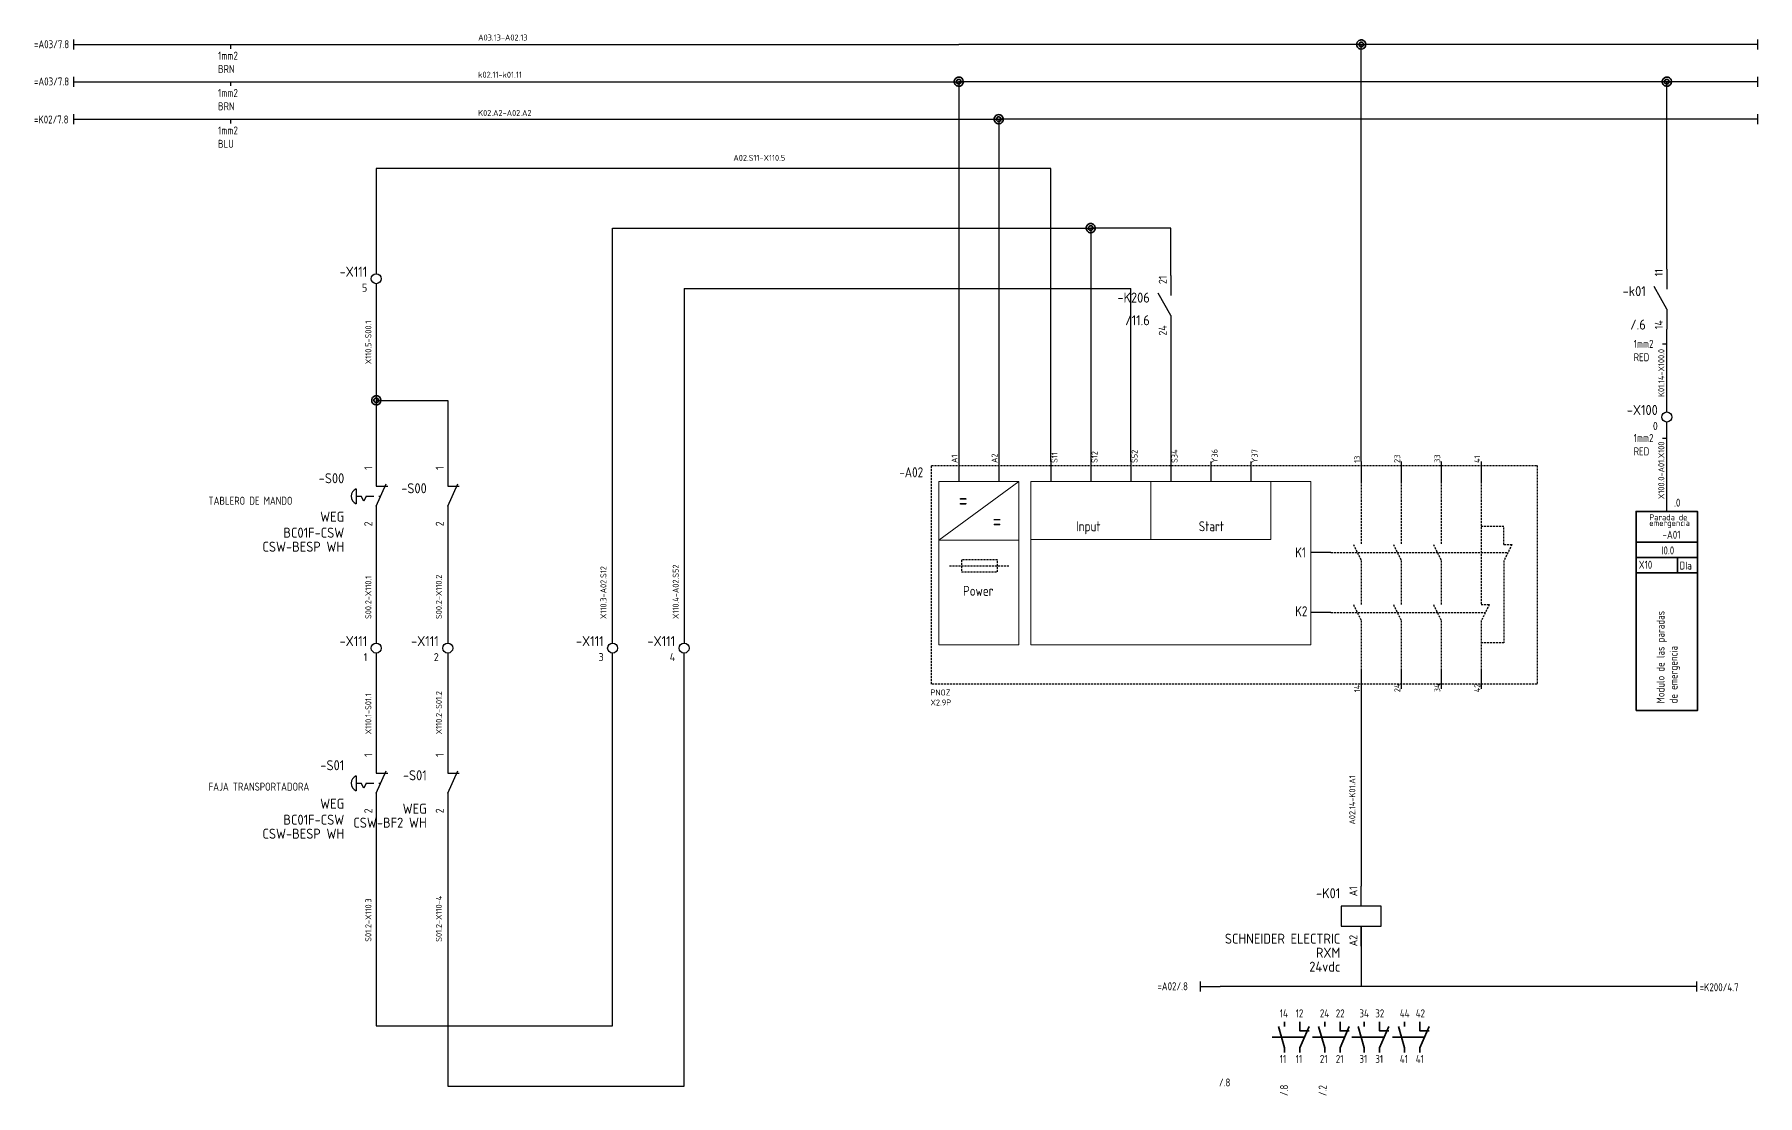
# Model space of a CAD drawing. Header units: millimetres. Extents: x 51 to 2493, y -624 to 390.
# Drawn here: x 1047.8 to 1478.5, y -239.2 to 25.8 of the extents above; entities that cross this region are included whole.
import ezdxf
from ezdxf.enums import TextEntityAlignment as Align

# ---------------------------------------------------------------- set-up
doc = ezdxf.new("R2010")
doc.units = ezdxf.units.MM
doc.header["$MEASUREMENT"] = 0
doc.linetypes.add('DASHED', pattern=[0.75, 0.5, -0.25])
for name, color, linetype in [('0V', 160, 'Continuous'), ('24V', 20, 'Continuous'), ('DESC', 150, 'Continuous'), ('DESCCHILD', 20, 'Continuous'), ('PDF_Geometría', 7, 'Continuous'), ('TAGS', 150, 'Continuous'), ('TERMS', 123, 'Continuous'), ('WIRENO', 10, 'Continuous'), ('WIREREF', 50, 'Continuous'), ('XREF', 7, 'Continuous')]:
    doc.layers.add(name, color=color, linetype=linetype)
for name, color, linetype, lineweight in [('76_GS_AP', 7, 'Continuous', 25), ('cajetines', 132, 'DASHED', 30), ('FORMATO', 7, 'Continuous', 5), ('nombre tags', 200, 'Continuous', 0), ('SYMS', 7, 'Continuous', 30)]:
    doc.layers.add(name, color=color, linetype=linetype, lineweight=lineweight)
doc.styles.add('WD_IEC', font='ISOCP2.shx', dxfattribs={"width": 0.9, "height": 4})

# ---------------------------------------------------------------- blocks, each defined once
blk = doc.blocks.new('REFERENCIA_ENTRADA_HORIZONTAL')
at = {"layer": 'SYMS'}
for p, q in [((-5, 1.25), (-5, -1.25)), ((-5, 0), (0, 0))]:
    blk.add_line(p, q, dxfattribs=at)
at = {"layer": 'TAGS', "style": 'WD_IEC', "width": 0.9, "flags": 8}
blk.add_attdef('TAG', text='', height=1, dxfattribs=at).set_placement((-15.18, -2.12), align=Align.RIGHT)
blk = doc.blocks.new('VCR1')
for p, q in [((0, 2.5), (0, 7.5)), ((0, -2.5), (0, -7.5))]:
    blk.add_line(p, q)
blk.add_lwpolyline([(-5, 2.5), (-5, -2.5), (5, -2.5), (5, 2.5)], close=True)
at = {"style": 'WD_IEC'}
for tag, p in [('INST', (-5.25, 11.5)), ('LOC', (-5.25, 8)), ('TAG1', (-5.25, 4.5)), ('DESC2', (-5.25, -10.35)), ('DESC1', (-5.25, -6.85)), ('DESC3', (-5.25, -13.85))]:
    blk.add_attdef(tag, text='', height=2.5, dxfattribs=at).set_placement(p, align=Align.RIGHT)
blk.add_attdef('TERM01', text='', height=2, rotation=90, dxfattribs=at).set_placement((-1, 7.5), align=Align.RIGHT)
at = {"style": 'WD_IEC', "flags": 1}
for tag, p, height in [('X2TERM01', (0, 7.5), 0.32), ('X4LINK', (-5, 0), 0.32), ('X1LINK', (5, 0), 0.32), ('ASSYCODE', (1, -4), 1), ('X8TERM02', (0, -7.5), 0.32), ('FAMILY', (1, -5.5), 1), ('CATDESC', (1, -7), 1)]:
    blk.add_attdef(tag, p, '', height=height, dxfattribs=at)
at = {"style": 'WD_IEC', "flags": 9}
for tag, p in [('MFG', (-6, 1)), ('CAT', (-6, -1.5))]:
    blk.add_attdef(tag, text='', height=1.5, dxfattribs=at).set_placement(p, align=Align.RIGHT)
at = {"style": 'WD_IEC'}
blk.add_attdef('TERM02', (-1, -7.5), '', height=2, rotation=90, dxfattribs=at)
at = {"lineweight": 9, "style": 'WD_IEC'}
for tag, p in [('NO', (-5.5, -16.5)), ('NC', (-5.5, -20))]:
    blk.add_attdef(tag, text='', height=2.5, dxfattribs=at).set_placement(p, align=Align.TOP_RIGHT)
for tag, p in [('XREFNO', (-4, -16.5)), ('XREFNC', (-4, -20))]:
    blk.add_attdef(tag, text='', height=2.5, dxfattribs=at).set_placement(p, align=Align.TOP_LEFT)
blk = doc.blocks.new('empalme')
at = {"layer": 'PDF_Geometría', "color": 40, "lineweight": 35, "true_color": 0xffcf00}
for points in [[(145.66, 151.93), (144.51, 151.93)], [(145.1, 151.93), (144.51, 151.93)]]:
    blk.add_lwpolyline(points, close=True, dxfattribs=at)
for points in [[(143.39, 152.17), (143.39, 152.17), (143.34, 151.93), (143.39, 151.7)], [(143.58, 152.61), (143.58, 152.61), (143.44, 152.41), (143.39, 152.17)], [(143.39, 151.7), (143.39, 151.7), (143.44, 151.46), (143.58, 151.26)], [(143.94, 152.93), (143.94, 152.93), (143.73, 152.81), (143.58, 152.61)], [(143.58, 151.26), (143.58, 151.26), (143.73, 151.06), (143.94, 150.94)], [(143.94, 152.06), (143.94, 152.06), (143.92, 151.93), (143.94, 151.81)], [(144.39, 153.08), (144.39, 153.08), (144.15, 153.05), (143.94, 152.93)], [(144.04, 152.28), (144.04, 152.28), (143.97, 152.18), (143.94, 152.06)], [(143.94, 151.81), (143.94, 151.81), (143.97, 151.69), (144.04, 151.59)], [(143.94, 150.94), (143.94, 150.94), (144.15, 150.82), (144.39, 150.79)], [(144.22, 152.44), (144.22, 152.44), (144.12, 152.38), (144.04, 152.28)], [(144.04, 151.59), (144.04, 151.59), (144.12, 151.49), (144.22, 151.43)], [(144.45, 152.51), (144.45, 152.51), (144.33, 152.5), (144.22, 152.44)], [(144.22, 151.43), (144.22, 151.43), (144.33, 151.37), (144.45, 151.36)], [(144.87, 153.03), (144.87, 153.03), (144.64, 153.1), (144.39, 153.08)], [(144.39, 150.79), (144.39, 150.79), (144.64, 150.77), (144.87, 150.84)], [(144.69, 152.49), (144.69, 152.49), (144.58, 152.53), (144.45, 152.51)], [(144.45, 151.36), (144.45, 151.36), (144.58, 151.34), (144.69, 151.38)], [(144.9, 152.37), (144.9, 152.37), (144.81, 152.45), (144.69, 152.49)], [(144.69, 151.38), (144.69, 151.38), (144.81, 151.42), (144.9, 151.5)], [(145.28, 152.79), (145.28, 152.79), (145.1, 152.95), (144.87, 153.03)], [(144.87, 150.84), (144.87, 150.84), (145.1, 150.92), (145.28, 151.08)], [(145.05, 152.17), (145.05, 152.17), (144.99, 152.28), (144.9, 152.37)], [(144.9, 151.5), (144.9, 151.5), (144.99, 151.58), (145.05, 151.7)], [(145.1, 151.93), (145.1, 151.93), (145.1, 152.06), (145.05, 152.17)], [(145.05, 151.7), (145.05, 151.7), (145.1, 151.81), (145.1, 151.93)], [(145.56, 152.4), (145.56, 152.4), (145.46, 152.62), (145.28, 152.79)], [(145.28, 151.08), (145.28, 151.08), (145.46, 151.24), (145.56, 151.47)], [(145.66, 151.93), (145.66, 151.93), (145.66, 152.18), (145.56, 152.4)], [(145.56, 151.47), (145.56, 151.47), (145.66, 151.69), (145.66, 151.93)]]:
    blk.add_open_spline(points, degree=3, dxfattribs=at)
blk = doc.blocks.new('empalme_')
at = {"layer": '0V'}
blk.add_blockref('empalme', (-144.51, -151.93), dxfattribs=at)
blk = doc.blocks.new('VT0002')
blk.add_circle((0, 0), 1.25)
at = {"style": 'WD_IEC'}
for tag, p in [('INST', (-2.25, 6.5)), ('LOC', (-2.25, 3.5)), ('DESC1', (-2.25, -6.25)), ('DESC2', (-2.25, -9.25)), ('DESC3', (-2.25, -12.25))]:
    blk.add_attdef(tag, text='', height=2.5, dxfattribs=at).set_placement(p, align=Align.RIGHT)
at = {"style": 'WD_IEC', "flags": 1}
for tag, p, height in [('ASSYCODE', (2.75, 10.75), 1), ('CATDESC', (2.75, 9.25), 1), ('MFG', (2.75, 7.25), 1.5), ('CAT', (2.75, 4.75), 1.5), ('X4PIN01', (-1.25, 1), 0.25), ('X4TERM01', (-1.25, 0), 0.25), ('X4TERMDESC01', (-1.25, 0.5), 0.4), ('STRIPSEQ', (0, 0), 0.025), ('X2PIN01', (0, 2.25), 0.25), ('X2TERM01', (0, 1.25), 0.25), ('X8PIN01', (0, -0.25), 0.25), ('X2TERMDESC01', (0, 1.75), 0.4), ('X1PIN01', (1.25, 1), 0.25), ('X1TERM01', (1.25, 0), 0.25), ('X1TERMDESC01', (1.25, 0.5), 0.4), ('LINKTERM', (0, -0.04), 0.025), ('X8TERM01', (0, -1.25), 0.25), ('X8TERMDESC01', (0, -0.75), 0.4)]:
    blk.add_attdef(tag, p, '', height=height, dxfattribs=at)
at = {"style": 'WD_IEC', "flags": 8}
for tag, height, p in [('TAGSTRIP', 2.5, (-2.25, 0.5)), ('TERM01', 2, (-2.25, -3.25))]:
    blk.add_attdef(tag, text='', height=height, dxfattribs=at).set_placement(p, align=Align.RIGHT)
blk = doc.blocks.new('VPB12ML')
for p, q in [((0, 7.5), (0, 2.5)), ((-5, 1.875), (-5, -1.875)), ((-5, 0), (-3.75, 0)), ((-3.125, -1.25), (-3.75, 0)), ((-2.5, 0), (-3.125, -1.25)), ((-2.5, 0), (-0.625, 0)), ((0, -2.5), (2.5, 3.125)), ((0, 2.5), (2.8678, 2.5)), ((0.625, 0), (1.11111, 0)), ((0, -2.5), (0, -7.5))]:
    blk.add_line(p, q)
blk.add_arc((-4.21875, 0), 2.03125, 112.6198649, 247.3801351)
at = {"style": 'WD_IEC'}
for tag, p in [('INST', (-8, 10.25)), ('LOC', (-8, 6.75)), ('TAG1', (-8, 3.25)), ('DESC1', (-8, -10.35)), ('DESC2', (-8, -13.85)), ('DESC3', (-8, -17.35))]:
    blk.add_attdef(tag, text='', height=2.5, dxfattribs=at).set_placement(p, align=Align.RIGHT)
blk.add_attdef('TERM01', text='', height=2, rotation=90, dxfattribs=at).set_placement((-1, 7.5), align=Align.RIGHT)
at = {"style": 'WD_IEC', "flags": 1}
for tag, p, height in [('X2TERM01', (0, 7.5), 0.32), ('CONTACT', (0.5, 4.5), 1), ('X1LINK', (1.5, 0), 0.32), ('COMMON', (1.75, 3.25), 1), ('ASSYCODE', (1, -4), 1), ('X8TERM02', (0, -7.5), 0.32), ('FAMILY', (1, -5.5), 1), ('CATDESC', (1, -7), 1)]:
    blk.add_attdef(tag, p, '', height=height, dxfattribs=at)
at = {"style": 'WD_IEC', "flags": 9}
for tag, p in [('MFG', (-8.5, -0.25)), ('CAT', (-8.5, -2.75))]:
    blk.add_attdef(tag, text='', height=1.5, dxfattribs=at).set_placement(p, align=Align.RIGHT)
at = {"style": 'WD_IEC'}
blk.add_attdef('TERM02', (-1, -7.5), '', height=2, rotation=90, dxfattribs=at)
at = {"lineweight": 15, "style": 'WD_IEC'}
blk.add_attdef('XREF', text='', height=2.5, dxfattribs=at).set_placement((-8, -6.35), align=Align.RIGHT)
blk = doc.blocks.new('VSW22')
for p, q in [((0, 7.5), (0, 2.5)), ((0, -2.5), (2.5, 3.12)), ((0, 2.5), (2.87, 2.5)), ((0, -2.5), (0, -7.5))]:
    blk.add_line(p, q)
at = {"style": 'WD_IEC'}
for tag, p in [('INST', (-5.25, 7.75)), ('LOC', (-5.25, 4.25)), ('TAG2', (-5.25, 0.75)), ('XREF', (-5.25, -3.75)), ('DESC2', (-5.25, -11.1)), ('DESC1', (-5.25, -7.6)), ('DESC3', (-5.25, -14.6)), ('WDTAGALT', (-5.5, -17.62))]:
    blk.add_attdef(tag, text='', height=2.5, dxfattribs=at).set_placement(p, align=Align.RIGHT)
blk.add_attdef('TERM01', text='', height=2, rotation=90, dxfattribs=at).set_placement((-1, 7.5), align=Align.RIGHT)
at = {"style": 'WD_IEC', "flags": 1}
for tag, p, height in [('X2TERM01', (0, 7.5), 0.32), ('X4LINK', (-2, 0), 0.32), ('X1LINK', (1.11, 0), 0.32), ('CONTACT', (4, -3.5), 1), ('FAMILY', (4, -5), 1), ('COMMON', (5.25, -4.75), 1), ('X8TERM02', (0, -7.5), 0.32)]:
    blk.add_attdef(tag, p, '', height=height, dxfattribs=at)
at = {"style": 'WD_IEC'}
blk.add_attdef('TERM02', (-1, -7.5), '', height=2, rotation=90, dxfattribs=at)
blk = doc.blocks.new('VCR21')
for p, q in [((0, 7.5), (0, 2.5)), ((0, -2.5), (-3.12, 3.12)), ((0, -2.5), (0, -7.5))]:
    blk.add_line(p, q)
at = {"style": 'WD_IEC'}
for tag, p in [('INST', (-5.25, 6.75)), ('LOC', (-5.25, 3.75)), ('TAG2', (-5.25, 0.75)), ('DESC1', (-5.25, -6.75)), ('XREF', (-5.25, -3.75)), ('DESC2', (-5.25, -9.75)), ('DESC3', (-5.25, -12.75))]:
    blk.add_attdef(tag, text='', height=2.5, dxfattribs=at).set_placement(p, align=Align.RIGHT)
blk.add_attdef('TERM01', text='', height=2, rotation=90, dxfattribs=at).set_placement((-1, 7.5), align=Align.RIGHT)
at = {"style": 'WD_IEC', "flags": 1}
for tag, p, height in [('X2TERM01', (0, 7.5), 0.32), ('X4LINK', (-2.75, 0), 0.32), ('X1LINK', (-0.5, 0), 0.32), ('CONTACT', (4, -3.5), 1), ('FAMILY', (4, -5), 1), ('COMMON', (5.25, -4.75), 1), ('X8TERM02', (0, -7.5), 0.32)]:
    blk.add_attdef(tag, p, '', height=height, dxfattribs=at)
at = {"style": 'WD_IEC'}
blk.add_attdef('TERM02', (-1, -7.5), '', height=2, rotation=90, dxfattribs=at)
blk = doc.blocks.new('VSW21')
for p, q in [((0, 7.5), (0, 2.5)), ((0, -2.5), (-3.125, 3.125)), ((0, -2.5), (0, -7.5))]:
    blk.add_line(p, q)
at = {"style": 'WD_IEC'}
for tag, p in [('INST', (-5.25, 7.75)), ('LOC', (-5.25, 4.25)), ('TAG2', (-5.25, 0.75)), ('XREF', (-5.25, -3.75)), ('DESC2', (-5.25, -11.1)), ('DESC1', (-5.25, -7.6)), ('DESC3', (-5.25, -14.6)), ('WDTAGALT', (-5, -18))]:
    blk.add_attdef(tag, text='', height=2.5, dxfattribs=at).set_placement(p, align=Align.RIGHT)
blk.add_attdef('TERM01', text='', height=2, rotation=90, dxfattribs=at).set_placement((-1, 7.5), align=Align.RIGHT)
at = {"style": 'WD_IEC', "flags": 1}
for tag, p, height in [('X2TERM01', (0, 7.5), 0.32), ('X4LINK', (-2, 0), 0.32), ('X1LINK', (-0.5, 0), 0.32), ('CONTACT', (4, -3.5), 1), ('FAMILY', (4, -5), 1), ('COMMON', (5.25, -4.75), 1), ('X8TERM02', (0, -7.5), 0.32)]:
    blk.add_attdef(tag, p, '', height=height, dxfattribs=at)
at = {"style": 'WD_IEC'}
blk.add_attdef('TERM02', (-1, -7.5), '', height=2, rotation=90, dxfattribs=at)

msp = doc.modelspace()

# ---------------------------------------------------------------- linework, layer by layer
at = {"layer": '0V'}
for p, q in [((1062.55, 4.64), (1244.05, 4.64)), ((1244.05, 4.64), (1288.8, 4.64)), ((1288.8, 4.64), (1288.8, -80.89)), ((1473.46, 4.64), (1288.8, 4.64)), ((1379.41, -201.96), (1379.41, -196.96)), ((1379.41, -196.96), (1379.41, -212.02)), ((1379.41, -212.02), (1344.12, -212.02)), ((1458.17, -212.02), (1379.41, -212.02))]:
    msp.add_line(p, q, dxfattribs=at)
at = {"layer": '24V'}
for p, q in [((1060.05, 23.32), (1244.05, 23.32)), ((1244.05, 23.32), (1278.8, 23.32)), ((1473.46, 23.32), (1278.8, 23.32)), ((1379.41, -80.89), (1379.41, 23.32)), ((1060.05, 14.02), (1244.05, 14.02)), ((1244.05, 14.02), (1278.8, 14.02)), ((1278.8, 14.02), (1278.8, -80.93)), ((1473.46, 14.02), (1278.8, 14.02)), ((1455.78, -32.8), (1455.78, 14.02)), ((1301.8, -7.62), (1133.21, -7.62)), ((1133.21, -7.62), (1133.21, -33.94)), ((1301.8, -80.89), (1301.8, -7.62)), ((1192.29, -126.22), (1192.29, -22.56)), ((1192.29, -22.56), (1311.8, -22.56)), ((1311.8, -22.56), (1311.8, -80.89)), ((1331.8, -22.56), (1311.8, -22.56)), ((1331.8, -34.41), (1331.8, -22.56)), ((1133.21, -36.44), (1133.21, -82.04)), ((1210.16, -37.65), (1321.8, -37.65)), ((1210.16, -37.65), (1210.16, -126.22)), ((1321.8, -80.89), (1321.8, -37.65)), ((1331.8, -49.41), (1331.8, -80.89)), ((1455.78, -68.49), (1455.78, -47.8)), ((1133.21, -65.58), (1151.08, -65.58)), ((1151.08, -65.58), (1151.08, -82.05)), ((1455.78, -93.31), (1455.78, -70.99)), ((1133.21, -97.04), (1133.21, -126.22)), ((1151.08, -97.04), (1151.08, -126.22)), ((1133.21, -128.72), (1133.21, -153.74)), ((1151.14, -128.71), (1151.08, -153.74)), ((1192.29, -221.84), (1192.29, -128.72)), ((1210.16, -236.92), (1210.16, -128.72)), ((1379.41, -137.66), (1379.41, -186.96)), ((1133.21, -168.74), (1133.21, -221.84)), ((1151.08, -168.74), (1151.08, -236.92)), ((1133.21, -221.84), (1192.29, -221.84)), ((1151.08, -236.92), (1210.16, -236.92))]:
    msp.add_line(p, q, dxfattribs=at)
at = {"layer": '76_GS_AP', "linetype": 'Continuous', "lineweight": 25, "ltscale": 4}
for p, q in [((1278.8, -80.89), (1278.8, -85.89)), ((1288.8, -80.89), (1288.8, -85.89)), ((1301.8, -80.89), (1301.8, -85.89)), ((1311.8, -80.89), (1311.8, -85.89)), ((1321.8, -80.89), (1321.8, -85.89)), ((1331.8, -80.89), (1331.8, -85.89)), ((1341.8, -80.89), (1341.8, -85.89)), ((1351.8, -80.89), (1351.8, -85.89)), ((1379.41, -80.89), (1379.41, -85.89)), ((1389.41, -80.89), (1389.41, -85.89)), ((1399.41, -80.89), (1399.41, -85.89)), ((1409.41, -80.89), (1409.41, -85.89)), ((1371.8, -103.6), (1366.8, -103.6)), ((1371.8, -118.6), (1366.8, -118.6)), ((1379.41, -132.66), (1379.41, -137.66)), ((1389.41, -132.66), (1389.41, -137.66)), ((1399.41, -132.66), (1399.41, -137.66)), ((1409.41, -132.66), (1409.41, -137.66))]:
    msp.add_line(p, q, dxfattribs=at)
at = {"layer": 'cajetines'}
for p, q in [((1379.41, -85.89), (1379.41, -101.6)), ((1389.41, -85.89), (1389.41, -101.6)), ((1399.41, -85.89), (1399.41, -101.6)), ((1409.41, -85.89), (1409.41, -116.6)), ((1415.07, -97.11), (1409.41, -97.11)), ((1415.07, -101.6), (1415.07, -97.11)), ((1377.43, -101.6), (1379.42, -105.6)), ((1387.43, -101.6), (1389.42, -105.6)), ((1397.43, -101.6), (1399.42, -105.6)), ((1415.07, -101.6), (1417.07, -101.6)), ((1417.07, -101.6), (1415.08, -105.6)), ((1276.53, -106.93), (1291.34, -106.93)), ((1279.48, -105.39), (1279.48, -108.39)), ((1288.48, -105.39), (1279.48, -105.39)), ((1288.48, -108.39), (1288.48, -105.39)), ((1371.8, -103.6), (1416.07, -103.6)), ((1379.42, -105.6), (1379.41, -116.6)), ((1389.42, -105.6), (1389.41, -116.6)), ((1399.42, -105.6), (1399.41, -116.6)), ((1415.08, -105.6), (1415.08, -126.13)), ((1279.48, -108.39), (1288.48, -108.39)), ((1371.8, -118.6), (1410.41, -118.6)), ((1377.43, -116.6), (1379.42, -120.6)), ((1387.43, -116.6), (1389.42, -120.6)), ((1397.43, -116.6), (1399.42, -120.6)), ((1409.41, -116.6), (1411.41, -116.6)), ((1411.41, -116.6), (1409.42, -120.6)), ((1379.42, -120.6), (1379.41, -132.66)), ((1389.42, -120.6), (1389.41, -132.66)), ((1399.42, -120.6), (1399.41, -132.66)), ((1409.42, -120.6), (1409.41, -132.66)), ((1415.08, -126.13), (1409.41, -126.13))]:
    msp.add_line(p, q, dxfattribs=at)
msp.add_lwpolyline([(1271.97, -136.46), (1271.97, -81.85), (1423.38, -81.85), (1423.38, -136.46)], close=True, dxfattribs=at)
at = {"layer": 'FORMATO'}
for p, q in [((1273.8, -85.89), (1293.8, -85.89)), ((1273.8, -126.64), (1273.8, -85.89)), ((1293.8, -85.89), (1273.8, -100.49)), ((1293.8, -85.89), (1293.8, -126.64)), ((1296.8, -85.89), (1366.8, -85.89)), ((1296.8, -126.64), (1296.8, -85.89)), ((1326.8, -100.35), (1326.8, -85.89)), ((1356.8, -100.35), (1356.8, -85.89)), ((1366.8, -85.89), (1366.8, -126.64)), ((1273.8, -100.49), (1293.8, -100.49)), ((1296.8, -100.35), (1326.8, -100.35)), ((1326.8, -100.35), (1356.8, -100.35)), ((1293.8, -126.64), (1273.8, -126.64)), ((1366.8, -126.64), (1296.8, -126.64))]:
    msp.add_line(p, q, dxfattribs=at)
at = {"layer": 'PDF_Geometría', "lineweight": 35}
msp.add_lwpolyline([(1448.12, -143.1), (1448.12, -93.31), (1463.44, -93.31), (1463.44, -143.1)], close=True, dxfattribs=at)
for points in [[(1448.12, -100.97), (1463.44, -100.97)], [(1448.12, -104.8), (1463.44, -104.8)], [(1458.46, -108.63), (1458.46, -104.8)], [(1448.12, -108.63), (1463.44, -108.63)]]:
    msp.add_lwpolyline(points, dxfattribs=at)
at = {"layer": 'SYMS'}
for p, q in [((1478.46, 23.32), (1473.46, 23.32)), ((1478.46, 24.57), (1478.46, 22.07)), ((1478.46, 14.02), (1473.46, 14.02)), ((1478.46, 15.27), (1478.46, 12.77)), ((1478.46, 4.64), (1473.46, 4.64)), ((1478.46, 5.89), (1478.46, 3.39)), ((1463.17, -210.77), (1463.17, -213.27)), ((1463.17, -212.02), (1458.17, -212.02))]:
    msp.add_line(p, q, dxfattribs=at)
at = {"layer": 'WIRENO'}
for p, q in [((1096.86, 22.26), (1096.86, 23.32)), ((1096.86, 12.96), (1096.86, 14.02)), ((1096.86, 3.58), (1096.86, 4.64)), ((1454.72, -51.5), (1455.78, -51.5)), ((1454.72, -75.02), (1455.78, -75.02))]:
    msp.add_line(p, q, dxfattribs=at)
at = {"layer": 'XREF', "lineweight": 35}
for points in [[(1360.25, -228.48), (1360.25, -227.33), (1358.72, -221.97)], [(1360.25, -221.97), (1360.25, -220.82)], [(1366.38, -223.12), (1364.08, -223.12), (1364.08, -220.82)], [(1364.08, -228.48), (1364.08, -227.33), (1366.38, -221.97)], [(1370.27, -228.48), (1370.27, -227.33), (1368.74, -221.97)], [(1370.27, -221.97), (1370.27, -220.82)], [(1376.4, -223.12), (1374.1, -223.12), (1374.1, -220.82)], [(1374.1, -228.48), (1374.1, -227.33), (1376.4, -221.97)], [(1380.14, -228.48), (1380.14, -227.33), (1378.61, -221.97)], [(1380.14, -221.97), (1380.14, -220.82)], [(1386.27, -223.12), (1383.97, -223.12), (1383.97, -220.82)], [(1383.97, -228.48), (1383.97, -227.33), (1386.27, -221.97)], [(1390.24, -228.48), (1390.24, -227.33), (1388.71, -221.97)], [(1390.24, -221.97), (1390.24, -220.82)], [(1396.37, -223.12), (1394.07, -223.12), (1394.07, -220.82)], [(1394.07, -228.48), (1394.07, -227.33), (1396.37, -221.97)], [(1357.18, -224.65), (1365.23, -224.65)], [(1367.21, -224.65), (1375.25, -224.65)], [(1377.08, -224.65), (1385.12, -224.65)], [(1387.18, -224.65), (1395.22, -224.65)]]:
    msp.add_lwpolyline(points, dxfattribs=at)

# ---------------------------------------------------------------- block references
at = {"layer": '0V'}
for p in [(1379.41, 23.32), (1278.8, 14.02), (1455.78, 14.02), (1288.8, 4.64), (1311.8, -22.56), (1133.21, -65.58)]:
    msp.add_blockref('empalme_', p, dxfattribs=at)
at = {"layer": 'SYMS'}
for p in [(1062.55, 23.32), (1062.55, 14.02), (1062.55, 4.64), (1344.12, -212.02)]:
    msp.add_blockref('REFERENCIA_ENTRADA_HORIZONTAL', p, dxfattribs=at)
ref = msp.add_blockref('VT0002', (1133.21, -35.19), dxfattribs=at)
ref.add_attrib('TERM01', '5', dxfattribs={"layer": 'TERMS', "height": 2, "style": 'WD_IEC', "flags": 8}).set_placement((1130.96, -38.44), align=Align.RIGHT)
ref.add_attrib('TAGSTRIP', '-X111', dxfattribs={"layer": 'TAGS', "height": 2.5, "style": 'WD_IEC', "flags": 8}).set_placement((1130.96, -34.69), align=Align.RIGHT)
ref = msp.add_blockref('VCR21', (1331.8, -41.91), dxfattribs=at)
ref.add_attrib('TERM02', '24', (1330.8, -49.41), dxfattribs={"layer": 'TERMS', "height": 2, "rotation": 90, "style": 'WD_IEC'})
ref.add_attrib('TERM01', '21', dxfattribs={"layer": 'TERMS', "height": 2, "rotation": 90, "style": 'WD_IEC'}).set_placement((1330.8, -34.41), align=Align.RIGHT)
ref.add_attrib('DESC1', '/11.6', dxfattribs={"layer": 'DESCCHILD', "height": 2.5, "style": 'WD_IEC'}).set_placement((1326.55, -46.82), align=Align.RIGHT)
ref.add_attrib('TAG2', '-K206', dxfattribs={"layer": 'TAGS', "height": 2.5, "style": 'WD_IEC'}).set_placement((1326.55, -41.16), align=Align.RIGHT)
ref = msp.add_blockref('VSW21', (1455.78, -40.3), dxfattribs=at)
ref.add_attrib('TERM02', '14', (1454.78, -47.8), dxfattribs={"layer": 'TERMS', "height": 2, "rotation": 90, "style": 'WD_IEC'})
ref.add_attrib('TERM01', '11', dxfattribs={"layer": 'TERMS', "height": 2, "rotation": 90, "style": 'WD_IEC'}).set_placement((1454.78, -32.8), align=Align.RIGHT)
ref.add_attrib('DESC1', '/.6', dxfattribs={"layer": 'DESCCHILD', "height": 2.5, "style": 'WD_IEC'}).set_placement((1450.53, -47.9), align=Align.RIGHT)
ref.add_attrib('TAG2', '-k01', dxfattribs={"layer": 'TAGS', "height": 2.5, "style": 'WD_IEC'}).set_placement((1450.53, -39.55), align=Align.RIGHT)
ref = msp.add_blockref('VT0002', (1455.78, -69.74), dxfattribs=at)
ref.add_attrib('TERM01', '0', dxfattribs={"layer": 'TERMS', "height": 2, "style": 'WD_IEC', "flags": 8}).set_placement((1453.53, -72.99), align=Align.RIGHT)
ref.add_attrib('TAGSTRIP', '-X100', dxfattribs={"layer": 'TAGS', "height": 2.5, "style": 'WD_IEC', "flags": 8}).set_placement((1453.53, -69.24), align=Align.RIGHT)
ref = msp.add_blockref('VPB12ML', (1133.21, -89.54), dxfattribs=at)
ref.add_attrib('TERM02', '2', (1132.21, -97.04), dxfattribs={"layer": 'TERMS', "height": 2, "rotation": 90, "style": 'WD_IEC'})
ref.add_attrib('TERM01', '1', dxfattribs={"layer": 'TERMS', "height": 2, "rotation": 90, "style": 'WD_IEC'}).set_placement((1132.21, -82.04), align=Align.RIGHT)
ref.add_attrib('XREF', 'WEG', dxfattribs={"layer": 'XREF', "lineweight": 15, "height": 2.5, "style": 'WD_IEC'}).set_placement((1125.21, -95.89), align=Align.RIGHT)
ref.add_attrib('DESC2', 'CSW-BESP WH', dxfattribs={"layer": 'DESC', "height": 2.5, "style": 'WD_IEC'}).set_placement((1125.21, -103.39), align=Align.RIGHT)
ref.add_attrib('DESC1', 'BC01F-CSW', dxfattribs={"layer": 'DESC', "height": 2.5, "style": 'WD_IEC'}).set_placement((1125.21, -99.89), align=Align.RIGHT)
ref.add_attrib('TAG1', '-S00', dxfattribs={"layer": 'TAGS', "height": 2.5, "style": 'WD_IEC'}).set_placement((1125.21, -86.29), align=Align.RIGHT)
ref = msp.add_blockref('VSW22', (1151.08, -89.54), dxfattribs=at)
ref.add_attrib('TERM02', '2', (1150.08, -97.04), dxfattribs={"layer": 'TERMS', "height": 2, "rotation": 90, "style": 'WD_IEC'})
ref.add_attrib('TERM01', '1', dxfattribs={"layer": 'TERMS', "height": 2, "rotation": 90, "style": 'WD_IEC'}).set_placement((1150.08, -82.04), align=Align.RIGHT)
ref.add_attrib('TAG2', '-S00', dxfattribs={"layer": 'TAGS', "height": 2.5, "style": 'WD_IEC'}).set_placement((1145.83, -88.79), align=Align.RIGHT)
ref = msp.add_blockref('VT0002', (1133.21, -127.47), dxfattribs=at)
ref.add_attrib('TERM01', '1', dxfattribs={"layer": 'TERMS', "height": 2, "style": 'WD_IEC', "flags": 8}).set_placement((1130.96, -130.72), align=Align.RIGHT)
ref.add_attrib('TAGSTRIP', '-X111', dxfattribs={"layer": 'TAGS', "height": 2.5, "style": 'WD_IEC', "flags": 8}).set_placement((1130.96, -126.97), align=Align.RIGHT)
ref = msp.add_blockref('VT0002', (1151.08, -127.47), dxfattribs=at)
ref.add_attrib('TERM01', '2', dxfattribs={"layer": 'TERMS', "height": 2, "style": 'WD_IEC', "flags": 8}).set_placement((1148.83, -130.72), align=Align.RIGHT)
ref.add_attrib('TAGSTRIP', '-X111', dxfattribs={"layer": 'TAGS', "height": 2.5, "style": 'WD_IEC', "flags": 8}).set_placement((1148.83, -126.97), align=Align.RIGHT)
ref = msp.add_blockref('VT0002', (1192.29, -127.47), dxfattribs=at)
ref.add_attrib('TERM01', '3', dxfattribs={"layer": 'TERMS', "height": 2, "style": 'WD_IEC', "flags": 8}).set_placement((1190.04, -130.72), align=Align.RIGHT)
ref.add_attrib('TAGSTRIP', '-X111', dxfattribs={"layer": 'TAGS', "height": 2.5, "style": 'WD_IEC', "flags": 8}).set_placement((1190.04, -126.97), align=Align.RIGHT)
ref = msp.add_blockref('VT0002', (1210.16, -127.47), dxfattribs=at)
ref.add_attrib('TERM01', '4', dxfattribs={"layer": 'TERMS', "height": 2, "style": 'WD_IEC', "flags": 8}).set_placement((1207.91, -130.72), align=Align.RIGHT)
ref.add_attrib('TAGSTRIP', '-X111', dxfattribs={"layer": 'TAGS', "height": 2.5, "style": 'WD_IEC', "flags": 8}).set_placement((1207.91, -126.97), align=Align.RIGHT)
ref = msp.add_blockref('VPB12ML', (1133.21, -161.24), dxfattribs=at)
ref.add_attrib('TERM02', '2', (1132.21, -168.74), dxfattribs={"layer": 'TERMS', "height": 2, "rotation": 90, "style": 'WD_IEC'})
ref.add_attrib('TERM01', '1', dxfattribs={"layer": 'TERMS', "height": 2, "rotation": 90, "style": 'WD_IEC'}).set_placement((1132.21, -153.74), align=Align.RIGHT)
ref.add_attrib('XREF', 'WEG', dxfattribs={"layer": 'XREF', "lineweight": 15, "height": 2.5, "style": 'WD_IEC'}).set_placement((1125.21, -167.59), align=Align.RIGHT)
ref.add_attrib('DESC2', 'CSW-BESP WH', dxfattribs={"layer": 'DESC', "height": 2.5, "style": 'WD_IEC'}).set_placement((1125.21, -175.09), align=Align.RIGHT)
ref.add_attrib('DESC1', 'BC01F-CSW', dxfattribs={"layer": 'DESC', "height": 2.5, "style": 'WD_IEC'}).set_placement((1125.21, -171.59), align=Align.RIGHT)
ref.add_attrib('TAG1', '-S01', dxfattribs={"layer": 'TAGS', "height": 2.5, "style": 'WD_IEC'}).set_placement((1125.21, -157.99), align=Align.RIGHT)
ref = msp.add_blockref('VSW22', (1151.08, -161.24), dxfattribs=at)
ref.add_attrib('TERM02', '2', (1150.08, -168.74), dxfattribs={"layer": 'TERMS', "height": 2, "rotation": 90, "style": 'WD_IEC'})
ref.add_attrib('TERM01', '1', dxfattribs={"layer": 'TERMS', "height": 2, "rotation": 90, "style": 'WD_IEC'}).set_placement((1150.08, -153.74), align=Align.RIGHT)
ref.add_attrib('DESC2', 'CSW-BF2 WH', dxfattribs={"layer": 'DESCCHILD', "height": 2.5, "style": 'WD_IEC'}).set_placement((1145.83, -172.34), align=Align.RIGHT)
ref.add_attrib('DESC1', 'WEG', dxfattribs={"layer": 'DESCCHILD', "height": 2.5, "style": 'WD_IEC'}).set_placement((1145.83, -168.84), align=Align.RIGHT)
ref.add_attrib('TAG2', '-S01', dxfattribs={"layer": 'TAGS', "height": 2.5, "style": 'WD_IEC'}).set_placement((1145.83, -160.49), align=Align.RIGHT)
ref = msp.add_blockref('VCR1', (1379.41, -194.46), dxfattribs=at)
ref.add_attrib('TERM02', 'A2', (1378.41, -201.96), dxfattribs={"layer": 'TERMS', "height": 2, "rotation": 90, "style": 'WD_IEC'})
ref.add_attrib('TERM01', 'A1', dxfattribs={"layer": 'TERMS', "height": 2, "rotation": 90, "style": 'WD_IEC'}).set_placement((1378.41, -186.96), align=Align.RIGHT)
ref.add_attrib('DESC3', '24vdc', dxfattribs={"layer": 'DESC', "height": 2.5, "style": 'WD_IEC'}).set_placement((1374.16, -208.31), align=Align.RIGHT)
ref.add_attrib('DESC2', 'RXM', dxfattribs={"layer": 'DESC', "height": 2.5, "style": 'WD_IEC'}).set_placement((1374.16, -204.81), align=Align.RIGHT)
ref.add_attrib('DESC1', 'SCHNEIDER ELECTRIC', dxfattribs={"layer": 'DESC', "height": 2.5, "style": 'WD_IEC'}).set_placement((1374.16, -201.31), align=Align.RIGHT)
ref.add_attrib('TAG1', '-K01', dxfattribs={"layer": 'TAGS', "height": 2.5, "style": 'WD_IEC'}).set_placement((1374.16, -189.96), align=Align.RIGHT)

# ---------------------------------------------------------------- texts
at = {"layer": 'cajetines', "char_height": 4, "attachment_point": 1, "style": 'WD_IEC'}
for insert in [(1278.8, -88.39), (1287.27, -93.57)]:
    msp.add_mtext_dynamic_manual_height_columns('=', width=5.6086, gutter_width=20, heights=[0], dxfattribs=dict(at, insert=insert))
at = {"layer": 'DESC', "char_height": 1.5, "attachment_point": 1, "rotation": 90, "style": 'WD_IEC'}
for s, insert in [('A1', (1276.99, -81.22)), ('A2', (1286.99, -81.22)), ('S11', (1301.99, -81.22)), ('S12', (1311.99, -81.22)), ('S52', (1321.99, -81.22)), ('S34', (1331.99, -81.22)), ('Y36', (1341.99, -81.22)), ('Y37', (1351.99, -81.22)), ('13', (1377.64, -81.22)), ('23', (1387.64, -81.22)), ('33', (1397.64, -81.22)), ('41', (1407.64, -81.22)), ('14', (1377.64, -138.49)), ('24', (1387.64, -138.49)), ('34', (1397.64, -138.49)), ('42', (1407.64, -138.49))]:
    msp.add_mtext_dynamic_manual_height_columns(s, width=2.3302, gutter_width=20, heights=[0], dxfattribs=dict(at, insert=insert))
at = {"layer": 'DESC', "char_height": 2, "width": 36.6324, "attachment_point": 7, "style": 'WD_IEC'}
for s, insert in [('TABLERO DE MANDO', (1091.29, -91.66)), ('FAJA TRANSPORTADORA', (1091.29, -163.09))]:
    msp.add_mtext(s, dxfattribs=dict(at, insert=insert))
at = {"layer": 'DESC', "char_height": 2, "attachment_point": 7, "rotation": 90, "style": 'WD_IEC'}
for s, insert, width in [('Modulo de las paradas  ', (1455.82, -141.3), 36.6324), ('de emergencia', (1459.07, -141.3), 31.4405)]:
    msp.add_mtext(s, dxfattribs=dict(at, insert=insert, width=width))
at = {"layer": 'nombre tags', "attachment_point": 7, "style": 'WD_IEC'}
for s, insert, char_height, width in [(' {\\H0.6x;Parada de}', (1450.11, -95.54), 2.5, 23.287), (' {\\H0.6x;emergencia}', (1450.11, -97.43), 2.5, 23.287), ('I0.0', (1454.42, -104.07), 2, 9.3223)]:
    msp.add_mtext(s, dxfattribs=dict(at, insert=insert, char_height=char_height, width=width))
at = {"layer": 'nombre tags', "char_height": 2.5, "attachment_point": 1, "style": 'WD_IEC'}
for s, width, heights, insert in [('Input', 15.5748, [0], (1308.13, -95.78)), ('Start', 15.5748, [0], (1338.8, -95.78)), ('K1', 3.895, [1.74], (1362.9, -102.32)), ('Power', 15.5748, [0], (1279.88, -111.92)), ('K2', 3.895, [1.74], (1362.9, -117.02))]:
    msp.add_mtext_dynamic_manual_height_columns(s, width=width, gutter_width=20, heights=heights, dxfattribs=dict(at, insert=insert))
at = {"layer": 'nombre tags', "char_height": 2, "attachment_point": 7, "style": 'WD_IEC'}
for s, insert in [('\\pxi-3,l4,t4;-A01', (1452.72, -100.17)), ('X10   ', (1448.77, -107.65)), ('DIa  ', (1458.97, -107.84))]:
    msp.add_mtext(s, dxfattribs=dict(at, insert=insert))
at = {"layer": 'TAGS', "attachment_point": 1, "style": 'WD_IEC'}
for s, width, gutter_width, heights, insert, char_height in [('\\pxql;=A03/7.8', 2, 10, [0], (1047.66, 24.38), 2), ('\\pxql;=A03/7.8', 2, 10, [0], (1047.66, 15.08), 2), ('\\pxql;=K02/7.8', 2, 10, [0], (1047.66, 5.58), 2), ('PNOZ\\PX2.9P', 14.3998, 20, [4], (1271.74, -137.81), 1.5), ('\\pxql;=A02/.8', 2, 10, [0], (1328.46, -210.95), 2), ('\\pxql;=K200/4.7', 2, 10, [0], (1463.99, -211.19), 2)]:
    msp.add_mtext_dynamic_manual_height_columns(s, width=width, gutter_width=gutter_width, heights=heights, dxfattribs=dict(at, insert=insert, char_height=char_height))
at = {"layer": 'TAGS', "attachment_point": 7, "style": 'WD_IEC'}
for s, insert, char_height in [('-A02', (1263.94, -84.81), 2.5), ('.0', (1457.59, -92.14), 2), ('14', (1359.04, -219.72), 2), ('12', (1363.02, -219.72), 2), ('24', (1369.07, -219.72), 2), ('22', (1373.05, -219.72), 2), ('34', (1378.94, -219.72), 2), ('32', (1382.92, -219.72), 2), ('44', (1389.04, -219.72), 2), ('42', (1393.02, -219.72), 2), ('11', (1359.04, -231.11), 2), ('11', (1363.02, -231.11), 2), ('21', (1369.07, -231.11), 2), ('21', (1373.05, -231.11), 2), ('31', (1378.94, -231.11), 2), ('31', (1382.92, -231.11), 2), ('41', (1389.04, -231.11), 2), ('41', (1393.02, -231.11), 2), ('/.8', (1343.83, -236.99), 2)]:
    msp.add_mtext(s, dxfattribs=dict(at, insert=insert, char_height=char_height))
at = {"layer": 'TAGS', "char_height": 2, "attachment_point": 7, "rotation": 90, "style": 'WD_IEC'}
for s, insert in [('/.8', (1361.12, -239.39)), ('/.2', (1370.74, -239.39))]:
    msp.add_mtext(s, dxfattribs=dict(at, insert=insert))
at = {"layer": 'WIRENO', "char_height": 2, "attachment_point": 1, "style": 'WD_IEC'}
for s, insert in [('1mm2\\PBRN', (1093.67, 21.52)), ('1mm2\\PBRN', (1093.67, 12.22)), ('1mm2\\PBLU', (1093.67, 2.84)), ('1mm2\\PRED', (1447.5, -50.47)), ('1mm2\\PRED', (1447.5, -73.99))]:
    msp.add_mtext_dynamic_manual_height_columns(s, width=7.1352, gutter_width=20, heights=[0], dxfattribs=dict(at, insert=insert))
at = {"layer": 'WIREREF', "char_height": 1.5, "attachment_point": 1, "style": 'WD_IEC'}
for s, insert in [('A03.13-A02.13', (1158.68, 25.81)), ('k02.11-k01.11', (1158.68, 16.51)), ('K02.A2-A02.A2', (1158.68, 6.96)), ('A02.S11-X110.5', (1222.47, -4.25))]:
    msp.add_mtext_dynamic_manual_height_columns(s, width=67.509, gutter_width=20, heights=[0], dxfattribs=dict(at, insert=insert))
at = {"layer": 'WIREREF', "char_height": 1.5, "attachment_point": 1, "rotation": 90, "style": 'WD_IEC'}
for s, insert in [('X110.5-S00.1', (1130.48, -56.54)), ('K01.14-X100.0', (1453.65, -64.73)), ('X100.0-A01.X100', (1453.65, -90.24)), ('S00.2-X110.1', (1130.48, -120.2)), ('S00.2-X110.2', (1148.11, -120.2)), ('X110.3-A02.S12', (1189.24, -120.2)), ('X110.4-A02.S52', (1207.31, -120.2)), ('X110.1-S01.1', (1130.48, -149.01)), ('X110.2-S01.2', (1148.11, -149.01)), ('A02.14-K01.A1', (1376.41, -171.55)), ('S01.2-X110.3', (1130.48, -200.83)), ('S01.2-X110-4', (1148.11, -200.83))]:
    msp.add_mtext_dynamic_manual_height_columns(s, width=67.509, gutter_width=20, heights=[0], dxfattribs=dict(at, insert=insert))

doc.saveas('drawing.dxf')
